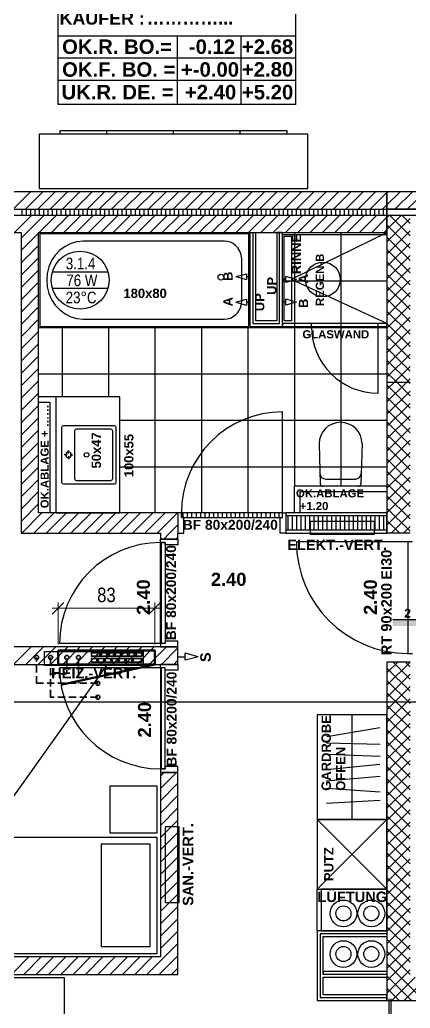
# Model space of a CAD drawing. Header units: millimetres. Extents: x -13068 to 19137, y -13507 to 12485.
# Drawn here: x -5707 to -2345, y -2637 to 5878 of the extents above; entities that cross this region are included whole.
import ezdxf

# ---------------------------------------------------------------- set-up
doc = ezdxf.new("R2010")
doc.units = ezdxf.units.MM
doc.header["$LTSCALE"] = 500
doc.linetypes.add('HIDDEN', pattern=[0.375, 0.25, -0.125])
doc.linetypes.add('STRICHLINIE2', pattern=[0.75, 0.5, -0.25])
doc.layers.get('0').update_dxf_attribs({"lineweight": 18})
for name, color, linetype in [('A04_1.OGHaus 7$0$010 Aussenwände', 8, 'Continuous'), ('A04_1.OGHaus 7$0$010 Türen', 8, 'Continuous'), ('A04_1.OGHaus 7$0$015 Innenwände', 8, 'Continuous'), ('A04_1.OGHaus 7$0$015 Innenwände Bauteilschraffuren', 8, 'Continuous'), ('A04_1.OGHaus 7$0$015 Innenwände Schichttrennlinien', 8, 'Continuous'), ('A04_1.OGHaus 7$0$060 Möbel Einbau', 8, 'Continuous'), ('A04_1.OGHaus 7$0$060 Möbel Einbau Bauteilschraffuren', 8, 'Continuous'), ('A04_1.OGHaus 7$0$065 Möbel Einrichtung', 8, 'Continuous'), ('A04_1.OGHaus 7$0$090 Schraffuren', 8, 'Continuous'), ('A04_1.OGHaus 7$0$090 Schraffuren Bauteilschraffuren', 8, 'Continuous'), ('A04_1.OGHaus 7$0$155 Beschriftungen Projekt', 8, 'Continuous'), ('A04_1.OGHaus 7$0$155 Beschriftungen Projekt Bauteilschraffuren', 8, 'Continuous'), ('A_OG01_Haus 7$0$MRI XREF', 8, 'Continuous'), ('H-RAUMNUMMERN', 240, 'Continuous'), ('MRI XREF', 8, 'Continuous')]:
    doc.layers.add(name, color=color, linetype=linetype)
for name, color, linetype, lineweight in [('H-APPARATE', 101, 'Continuous', 50), ('H-ARMATUREN', 102, 'Continuous', 35), ('H-RL', 161, 'STRICHLINIE2', 35), ('H-TEXT', 240, 'Continuous', 25), ('H-VERMASSUNG', 220, 'Continuous', 18), ('H-VL', 240, 'Continuous', 35)]:
    doc.layers.add(name, color=color, linetype=linetype, lineweight=lineweight)
doc.styles.add('A04_1.OGHaus 7$0$arial', font='')
doc.styles.add('MRI', font='ARIALN.TTF')
doc.styles.get('A04_1.OGHaus 7$0$arial').set_extended_font_data('Arial', bold=True)
doc.dimstyles.new('50CM_25', dxfattribs={"dimscale": 50, "dimtxt": 2.5, "dimasz": 2, "dimexe": 1, "dimexo": 1, "dimgap": 1, "dimtad": 1, "dimdec": 0, "dimlfac": 0.1, "dimdsep": 46, "dimtxsty": 'MRI', "dimblk1": 'OBLIQUE', "dimblk2": 'OBLIQUE', "dimsah": 1, "dimcen": 2, "dimdle": 1, "dimclrd": 256, "dimclre": 256, "dimclrt": 256, "dimadec": 0, "dimazin": 0, "dimtfac": 1, "dimtdec": 0, "dimtix": 1, "dimtmove": 2, "dimatfit": 3, "dimldrblk": 'OBLIQUE', "dimfxl": 1, "dimtolj": 1, "dimlwd": 9, "dimlwe": 9, "dimarcsym": 0})

# ---------------------------------------------------------------- blocks, each defined once
blk = doc.blocks.new('A04_1.OGHaus 7')
at = {"layer": 'A04_1.OGHaus 7$0$155 Beschriftungen Projekt Bauteilschraffuren'}
blk.add_hatch(color=256, dxfattribs=at).paths.add_polyline_path([(2.3418, 17.5901), (2.1918, 17.5901), (2.1918, 17.5701), (1.9918, 17.5701), (1.9918, 17.5122), (2.3418, 17.5122)])
at = {"layer": 'A04_1.OGHaus 7$0$010 Aussenwände'}
blk.add_line((16.1541, 16.8572), (-7.1805, 16.8572), dxfattribs=at)
at = {"layer": 'A04_1.OGHaus 7$0$010 Türen'}
for p, q in [((1.0418, 18.4872), (1.0418, 19.3572)), ((0.1718, 18.4872), (0.1418, 18.4872)), ((0.1418, 18.4872), (0.1418, 18.3122)), ((0.1418, 18.4872), (0.1418, 18.3122)), ((0.1718, 18.4472), (0.1718, 18.4872)), ((1.0418, 18.4872), (0.1718, 18.4872)), ((0.1718, 18.4872), (0.1718, 18.4472)), ((1.0418, 18.4472), (1.0418, 18.4872)), ((1.0418, 18.4872), (1.0718, 18.4872)), ((1.0418, 18.4472), (1.0418, 18.4872)), ((1.0718, 18.4872), (1.0718, 18.3122)), ((1.0718, 18.4872), (1.0718, 18.3122)), ((0.1918, 18.4472), (0.1718, 18.4472)), ((0.1718, 18.4472), (1.0418, 18.4472)), ((0.1918, 18.3122), (0.1918, 18.4472)), ((1.0218, 18.3122), (1.0218, 18.4472)), ((1.0218, 18.4472), (1.0418, 18.4472)), ((0.1418, 18.3122), (0.1918, 18.3122)), ((1.0718, 18.3122), (1.0218, 18.3122)), ((-0.0082, 18.2322), (-0.0082, 18.2622)), ((-0.0082, 18.2622), (0.1418, 18.2622)), ((0.1418, 18.2622), (-0.0082, 18.2622)), ((0.0318, 18.2322), (-0.0082, 18.2322)), ((-0.0082, 17.3622), (-0.0082, 18.2322)), ((-0.0082, 18.2322), (0.0318, 18.2322)), ((0.0318, 18.2122), (0.0318, 18.2322)), ((0.0318, 18.2322), (0.0318, 17.3622)), ((0.1418, 18.2622), (0.1418, 18.2122)), ((2.1218, 18.2372), (1.1618, 18.2372)), ((2.1618, 18.2372), (2.1218, 18.2372)), ((2.1218, 18.2372), (2.1218, 17.2772)), ((0.1418, 18.2122), (0.0318, 18.2122)), ((0.1418, 17.3822), (0.0318, 17.3822)), ((0.0318, 17.3822), (0.0318, 17.3622)), ((0.1418, 17.3322), (0.1418, 17.3822)), ((-0.0082, 17.3622), (-0.8782, 17.3622)), ((0.0318, 17.3622), (-0.0082, 17.3622)), ((-0.0082, 17.3622), (-0.0082, 17.3322)), ((0.0318, 17.3622), (-0.0082, 17.3622)), ((-0.0082, 17.3322), (0.1418, 17.3322)), ((0.1418, 17.3322), (-0.0082, 17.3322)), ((2.1218, 17.2772), (2.1618, 17.2772)), ((-0.0082, 17.1522), (-0.8782, 17.1522)), ((-0.0082, 17.1522), (-0.0082, 17.1822)), ((-0.0082, 17.1822), (0.1418, 17.1822)), ((0.1418, 17.1822), (-0.0082, 17.1822)), ((0.0318, 17.1522), (-0.0082, 17.1522)), ((0.0318, 17.1522), (-0.0082, 17.1522)), ((-0.0082, 17.1522), (-0.0082, 16.2822)), ((0.0318, 17.1322), (0.0318, 17.1522)), ((0.0318, 16.2822), (0.0318, 17.1522)), ((0.1418, 17.1322), (0.0318, 17.1322)), ((0.1418, 17.1822), (0.1418, 17.1322)), ((0.0318, 16.2822), (-0.0082, 16.2822)), ((-0.0082, 16.2822), (-0.0082, 16.2522)), ((-0.0082, 16.2822), (0.0318, 16.2822)), ((0.1418, 16.3022), (0.0318, 16.3022)), ((0.0318, 16.3022), (0.0318, 16.2822)), ((0.1418, 16.2522), (0.1418, 16.3022)), ((-0.0082, 16.2522), (0.1418, 16.2522)), ((0.1418, 16.2522), (-0.0082, 16.2522))]:
    blk.add_line(p, q, dxfattribs=at)
for centre, radius, start, end in [((1.0418, 18.4872), 0.87, 90, 180), ((-0.0082, 17.3622), 0.87, 90, 180), ((2.1218, 18.2372), 0.96, 180, 270), ((-0.0082, 17.1522), 0.87, 180, 270)]:
    blk.add_arc(centre, radius, start, end, dxfattribs=at)
at = {"layer": 'A04_1.OGHaus 7$0$015 Innenwände'}
for p, q in [((1.9418, 21.2522), (-1.9082, 21.2522)), ((1.9418, 21.2522), (1.9418, 21.1022)), ((2.1918, 21.2522), (1.9418, 21.2522)), ((1.9418, 21.1022), (1.9418, 21.2522)), ((1.9418, 21.1022), (2.1918, 21.1022)), ((1.9418, 21.0522), (1.9418, 21.1022)), ((1.9418, 21.0522), (1.9418, 19.6122)), ((1.9418, 21.0522), (2.1418, 21.0522)), ((1.9418, 20.9022), (1.9418, 21.0522)), ((-1.9082, 20.9022), (-1.2082, 20.9022)), ((-1.2082, 20.9022), (-1.2082, 18.3122)), ((-1.0582, 18.4872), (-1.0582, 20.9022)), ((-1.0582, 20.9022), (1.9418, 20.9022)), ((0.7618, 20.9022), (0.7868, 20.9022)), ((0.7618, 20.9022), (0.7618, 20.0922)), ((0.7868, 20.9022), (0.8118, 20.9022)), ((0.8118, 20.1422), (0.8118, 20.9022)), ((0.9918, 20.9022), (0.9918, 20.1422)), ((1.0168, 20.9022), (0.9918, 20.9022)), ((1.0418, 20.9022), (1.0168, 20.9022)), ((1.0418, 20.0922), (1.0418, 20.9022)), ((0.9918, 20.1422), (0.8118, 20.1422)), ((1.0428, 20.1172), (1.0428, 20.0922)), ((1.9418, 20.1172), (1.0428, 20.1172)), ((1.9418, 20.0922), (1.9418, 20.1172)), ((0.7618, 20.0922), (1.0418, 20.0922)), ((1.0428, 20.0922), (1.9418, 20.0922)), ((1.9418, 19.6122), (2.1418, 19.6122)), ((1.9418, 19.6122), (1.9418, 18.3122)), ((1.9418, 19.6122), (2.1418, 19.6122)), ((0.1418, 18.4872), (-1.0582, 18.4872)), ((0.1418, 18.4872), (0.1418, 18.3122)), ((1.0718, 18.4872), (1.0718, 18.3122)), ((1.0718, 18.4872), (1.0718, 18.3122)), ((1.9408, 18.4872), (1.0718, 18.4872)), ((1.9408, 18.3122), (1.9408, 18.4872)), ((-1.2082, 18.3122), (-0.0082, 18.3122)), ((-0.0082, 18.3122), (-0.0082, 18.2622)), ((0.1418, 18.2622), (0.1418, 18.3122)), ((1.0718, 18.3122), (1.9408, 18.3122)), ((2.1418, 18.3122), (1.9418, 18.3122)), ((0.1418, 18.2622), (-0.0082, 18.2622)), ((-0.0082, 17.3322), (-4.8832, 17.3322)), ((0.1418, 17.3322), (-0.0082, 17.3322)), ((0.1418, 17.1822), (0.1418, 17.3322)), ((2.1418, 17.2022), (1.9418, 17.2022)), ((1.9418, 17.2022), (1.9418, 14.2872)), ((-4.8832, 17.1822), (-0.0082, 17.1822)), ((0.1418, 17.1822), (-0.0082, 17.1822)), ((0.1418, 16.2522), (-0.0082, 16.2522)), ((-0.0082, 16.2522), (-0.0082, 14.6622)), ((0.1418, 14.5122), (0.1418, 16.2522)), ((1.9418, 14.8872), (1.3418, 14.8872)), ((1.3418, 14.8872), (1.3418, 14.2872)), ((1.3918, 14.8372), (1.9418, 14.8372)), ((1.3918, 14.5122), (1.3918, 14.8372)), ((1.9418, 14.8872), (1.9418, 14.8622)), ((1.9418, 14.8622), (1.9418, 14.8372)), ((-0.0082, 14.6622), (-4.9082, 14.6622)), ((-4.9082, 14.5122), (0.1418, 14.5122)), ((1.3918, 14.5372), (1.3918, 14.5122)), ((1.9418, 14.5372), (1.3918, 14.5372)), ((1.3918, 14.4872), (1.9418, 14.4872)), ((1.3918, 14.3372), (1.3918, 14.4872)), ((1.9418, 14.5372), (1.9418, 14.5122)), ((1.9418, 14.5122), (1.9418, 14.4872)), ((1.9418, 14.3372), (1.3918, 14.3372)), ((1.9418, 14.3122), (1.9418, 14.3372)), ((1.9418, 14.2872), (1.9418, 14.3122)), ((1.3418, 14.2872), (1.9418, 14.2872)), ((1.9418, 14.2872), (4.4618, 14.2872))]:
    blk.add_line(p, q, dxfattribs=at)
at = {"layer": 'A04_1.OGHaus 7$0$015 Innenwände Bauteilschraffuren'}
for p, q in [((-1.2778, 21.1022), (-1.1278, 21.2522)), ((-1.1717, 21.1022), (-1.0217, 21.2522)), ((-1.0656, 21.1022), (-0.9156, 21.2522)), ((-0.9596, 21.1022), (-0.8096, 21.2522)), ((-0.8535, 21.1022), (-0.7035, 21.2522)), ((-0.7474, 21.1022), (-0.5974, 21.2522)), ((-0.6414, 21.1022), (-0.4914, 21.2522)), ((-0.5353, 21.1022), (-0.3853, 21.2522)), ((-0.4292, 21.1022), (-0.2792, 21.2522)), ((-0.3232, 21.1022), (-0.1732, 21.2522)), ((-0.2171, 21.1022), (-0.0671, 21.2522)), ((-0.1111, 21.1022), (0.0389, 21.2522)), ((-0.005, 21.1022), (0.145, 21.2522)), ((0.1011, 21.1022), (0.2511, 21.2522)), ((0.2071, 21.1022), (0.3571, 21.2522)), ((0.3132, 21.1022), (0.4632, 21.2522)), ((0.4193, 21.1022), (0.5693, 21.2522)), ((0.5253, 21.1022), (0.6753, 21.2522)), ((0.6314, 21.1022), (0.7814, 21.2522)), ((0.7375, 21.1022), (0.8875, 21.2522)), ((0.8435, 21.1022), (0.9935, 21.2522)), ((0.9496, 21.1022), (1.0996, 21.2522)), ((1.0557, 21.1022), (1.2057, 21.2522)), ((1.1617, 21.1022), (1.3117, 21.2522)), ((1.2678, 21.1022), (1.4178, 21.2522)), ((1.3739, 21.1022), (1.5239, 21.2522)), ((1.4799, 21.1022), (1.6299, 21.2522)), ((1.586, 21.1022), (1.736, 21.2522)), ((1.6921, 21.1022), (1.8421, 21.2522)), ((1.7981, 21.1022), (1.9418, 21.2458)), ((1.9418, 21.2458), (1.9481, 21.2522)), ((1.9418, 21.1398), (2.0542, 21.2522)), ((2.0103, 21.1022), (2.1603, 21.2522)), ((1.9042, 21.1022), (1.9418, 21.1398)), ((2.1163, 21.1022), (2.1918, 21.1776)), ((-1.2656, 20.9022), (-1.1156, 21.0522)), ((-1.2, 21.0522), (-1.2, 21.1022)), ((-1.1625, 21.0522), (-1.1625, 21.1022)), ((-1.1596, 20.9022), (-1.0096, 21.0522)), ((-1.125, 21.0522), (-1.125, 21.1022)), ((-1.0875, 21.0522), (-1.0875, 21.1022)), ((-1.0535, 20.9022), (-0.9035, 21.0522)), ((-1.05, 21.0522), (-1.05, 21.1022)), ((-1.0125, 21.0522), (-1.0125, 21.1022)), ((-0.975, 21.0522), (-0.975, 21.1022)), ((-0.9474, 20.9022), (-0.7974, 21.0522)), ((-0.9375, 21.0522), (-0.9375, 21.1022)), ((-0.9, 21.0522), (-0.9, 21.1022)), ((-0.8625, 21.0522), (-0.8625, 21.1022)), ((-0.8414, 20.9022), (-0.6914, 21.0522)), ((-0.825, 21.0522), (-0.825, 21.1022)), ((-0.7875, 21.0522), (-0.7875, 21.1022)), ((-0.75, 21.0522), (-0.75, 21.1022)), ((-0.7353, 20.9022), (-0.5853, 21.0522)), ((-0.7125, 21.0522), (-0.7125, 21.1022)), ((-0.675, 21.0522), (-0.675, 21.1022)), ((-0.6375, 21.0522), (-0.6375, 21.1022)), ((-0.6292, 20.9022), (-0.4792, 21.0522)), ((-0.6, 21.0522), (-0.6, 21.1022)), ((-0.5625, 21.0522), (-0.5625, 21.1022)), ((-0.525, 21.0522), (-0.525, 21.1022)), ((-0.5232, 20.9022), (-0.3732, 21.0522)), ((-0.4875, 21.0522), (-0.4875, 21.1022)), ((-0.45, 21.0522), (-0.45, 21.1022)), ((-0.4171, 20.9022), (-0.2671, 21.0522)), ((-0.4125, 21.0522), (-0.4125, 21.1022)), ((-0.375, 21.0522), (-0.375, 21.1022)), ((-0.3375, 21.0522), (-0.3375, 21.1022)), ((-0.3111, 20.9022), (-0.1611, 21.0522)), ((-0.3, 21.0522), (-0.3, 21.1022)), ((-0.2625, 21.0522), (-0.2625, 21.1022)), ((-0.225, 21.0522), (-0.225, 21.1022)), ((-0.205, 20.9022), (-0.055, 21.0522)), ((-0.1875, 21.0522), (-0.1875, 21.1022)), ((-0.15, 21.0522), (-0.15, 21.1022)), ((-0.1125, 21.0522), (-0.1125, 21.1022)), ((-0.0989, 20.9022), (0.0511, 21.0522)), ((-0.075, 21.0522), (-0.075, 21.1022)), ((-0.0375, 21.0522), (-0.0375, 21.1022)), ((0, 21.0522), (0, 21.1022)), ((0.0071, 20.9022), (0.1571, 21.0522)), ((0.0375, 21.0522), (0.0375, 21.1022)), ((0.075, 21.0522), (0.075, 21.1022)), ((0.1125, 21.0522), (0.1125, 21.1022)), ((0.1132, 20.9022), (0.2632, 21.0522)), ((0.15, 21.0522), (0.15, 21.1022)), ((0.1875, 21.0522), (0.1875, 21.1022)), ((0.2193, 20.9022), (0.3693, 21.0522)), ((0.225, 21.0522), (0.225, 21.1022)), ((0.2625, 21.0522), (0.2625, 21.1022)), ((0.3, 21.0522), (0.3, 21.1022)), ((0.3253, 20.9022), (0.4753, 21.0522)), ((0.3375, 21.0522), (0.3375, 21.1022)), ((0.375, 21.0522), (0.375, 21.1022)), ((0.4125, 21.0522), (0.4125, 21.1022)), ((0.4314, 20.9022), (0.5814, 21.0522)), ((0.45, 21.0522), (0.45, 21.1022)), ((0.4875, 21.0522), (0.4875, 21.1022)), ((0.525, 21.0522), (0.525, 21.1022)), ((0.5375, 20.9022), (0.6875, 21.0522)), ((0.5625, 21.0522), (0.5625, 21.1022)), ((0.6, 21.0522), (0.6, 21.1022)), ((0.6375, 21.0522), (0.6375, 21.1022)), ((0.6435, 20.9022), (0.7935, 21.0522)), ((0.675, 21.0522), (0.675, 21.1022)), ((0.7125, 21.0522), (0.7125, 21.1022)), ((0.7496, 20.9022), (0.8996, 21.0522)), ((0.75, 21.0522), (0.75, 21.1022)), ((0.7875, 21.0522), (0.7875, 21.1022)), ((0.825, 21.0522), (0.825, 21.1022)), ((0.8557, 20.9022), (1.0057, 21.0522)), ((0.8625, 21.0522), (0.8625, 21.1022)), ((0.9, 21.0522), (0.9, 21.1022)), ((0.9375, 21.0522), (0.9375, 21.1022)), ((0.9617, 20.9022), (1.1117, 21.0522)), ((0.975, 21.0522), (0.975, 21.1022)), ((1.0125, 21.0522), (1.0125, 21.1022)), ((1.05, 21.0522), (1.05, 21.1022)), ((1.0678, 20.9022), (1.2178, 21.0522)), ((1.0875, 21.0522), (1.0875, 21.1022)), ((1.125, 21.0522), (1.125, 21.1022)), ((1.1625, 21.0522), (1.1625, 21.1022)), ((1.1739, 20.9022), (1.3239, 21.0522)), ((1.2, 21.0522), (1.2, 21.1022)), ((1.2375, 21.0522), (1.2375, 21.1022)), ((1.275, 21.0522), (1.275, 21.1022)), ((1.2799, 20.9022), (1.4299, 21.0522)), ((1.3125, 21.0522), (1.3125, 21.1022)), ((1.35, 21.0522), (1.35, 21.1022)), ((1.386, 20.9022), (1.536, 21.0522)), ((1.3875, 21.0522), (1.3875, 21.1022)), ((1.425, 21.0522), (1.425, 21.1022)), ((1.4625, 21.0522), (1.4625, 21.1022)), ((1.4921, 20.9022), (1.6421, 21.0522)), ((1.5, 21.0522), (1.5, 21.1022)), ((1.5375, 21.0522), (1.5375, 21.1022)), ((1.575, 21.0522), (1.575, 21.1022)), ((1.5981, 20.9022), (1.7481, 21.0522)), ((1.6125, 21.0522), (1.6125, 21.1022)), ((1.65, 21.0522), (1.65, 21.1022)), ((1.6875, 21.0522), (1.6875, 21.1022)), ((1.7042, 20.9022), (1.8542, 21.0522)), ((1.725, 21.0522), (1.725, 21.1022)), ((1.7625, 21.0522), (1.7625, 21.1022)), ((1.8, 21.0522), (1.8, 21.1022)), ((1.8103, 20.9022), (1.9418, 21.0337)), ((1.8375, 21.0522), (1.8375, 21.1022)), ((1.875, 21.0522), (1.875, 21.1022)), ((1.9125, 21.0522), (1.9125, 21.1022)), ((1.9418, 21.0337), (1.9603, 21.0522)), ((1.9418, 20.9276), (2.0663, 21.0522)), ((2.1418, 20.8745), (1.9642, 21.0522)), ((2.1418, 20.9806), (2.0702, 21.0522)), ((1.9418, 20.8216), (2.1418, 21.0216)), ((2.1418, 20.7685), (1.9418, 20.9685)), ((-1.2082, 20.8535), (-1.1596, 20.9022)), ((-1.2082, 20.7475), (-1.0582, 20.8975)), ((1.9163, 20.9022), (1.9418, 20.9276)), ((1.9418, 20.7155), (2.1418, 20.9155)), ((2.1418, 20.6624), (1.9418, 20.8624)), ((-1.2082, 20.6414), (-1.0582, 20.7914)), ((1.9418, 20.6094), (2.1418, 20.8094)), ((2.1418, 20.5563), (1.9418, 20.7563)), ((1.9418, 20.5034), (2.1418, 20.7034)), ((-1.2082, 20.5353), (-1.0582, 20.6853)), ((2.1418, 20.4503), (1.9418, 20.6503)), ((-1.2082, 20.4293), (-1.0582, 20.5793)), ((1.9418, 20.3973), (2.1418, 20.5973)), ((2.1418, 20.3442), (1.9418, 20.5442)), ((-1.2082, 20.3232), (-1.0582, 20.4732)), ((1.9418, 20.2912), (2.1418, 20.4912)), ((2.1418, 20.2381), (1.9418, 20.4381)), ((-1.2082, 20.2171), (-1.0582, 20.3671)), ((1.9418, 20.1852), (2.1418, 20.3852)), ((2.1418, 20.1321), (1.9418, 20.3321)), ((1.9418, 20.0791), (2.1418, 20.2791)), ((-1.2082, 20.1111), (-1.0582, 20.2611)), ((2.1418, 20.026), (1.9418, 20.226)), ((-1.2082, 20.005), (-1.0582, 20.155)), ((1.9418, 19.973), (2.1418, 20.173)), ((2.1418, 19.9199), (1.9418, 20.1199)), ((-1.2082, 19.8989), (-1.0582, 20.0489)), ((1.9418, 19.867), (2.1418, 20.067)), ((2.1418, 19.8139), (1.9418, 20.0139)), ((-1.2082, 19.7929), (-1.0582, 19.9429)), ((1.9418, 19.7609), (2.1418, 19.9609)), ((2.1418, 19.7078), (1.9418, 19.9078)), ((1.9418, 19.6548), (2.1418, 19.8548)), ((-1.2082, 19.6868), (-1.0582, 19.8368)), ((2.1314, 19.6122), (1.9418, 19.8017)), ((-1.2082, 19.5807), (-1.0582, 19.7307)), ((2.0253, 19.6122), (1.9418, 19.6957)), ((2.0052, 19.6122), (2.1418, 19.7488)), ((-1.2082, 19.4747), (-1.0582, 19.6247)), ((1.9418, 19.5488), (2.0052, 19.6122)), ((1.9418, 19.4427), (2.1113, 19.6122)), ((2.1418, 19.3896), (1.9418, 19.5896)), ((2.1418, 19.4957), (2.0253, 19.6122)), ((2.1113, 19.6122), (2.1418, 19.6427)), ((2.1418, 19.6017), (2.1314, 19.6122)), ((-1.2082, 19.3686), (-1.0582, 19.5186)), ((1.9418, 19.3366), (2.1418, 19.5366)), ((2.1418, 19.2835), (1.9418, 19.4835)), ((1.9418, 19.2306), (2.1418, 19.4306)), ((-1.2082, 19.2625), (-1.0582, 19.4125)), ((2.1418, 19.1775), (1.9418, 19.3775)), ((-1.2082, 19.1565), (-1.0582, 19.3065)), ((1.9418, 19.1245), (2.1418, 19.3245)), ((2.1418, 19.0714), (1.9418, 19.2714)), ((-1.2082, 19.0504), (-1.0582, 19.2004)), ((1.9418, 19.0184), (2.1418, 19.2184)), ((2.1418, 18.9653), (1.9418, 19.1653)), ((-1.2082, 18.9443), (-1.0582, 19.0943)), ((1.9418, 18.9124), (2.1418, 19.1124)), ((-1.2082, 18.8383), (-1.0582, 18.9883)), ((2.1418, 18.8593), (1.9418, 19.0593)), ((1.9418, 18.8063), (2.1418, 19.0063)), ((2.1418, 18.7532), (1.9418, 18.9532)), ((-1.2082, 18.7322), (-1.0582, 18.8822)), ((1.9418, 18.7002), (2.1418, 18.9002)), ((2.1418, 18.6471), (1.9418, 18.8471)), ((-1.2082, 18.6261), (-1.0582, 18.7761)), ((1.9418, 18.5942), (2.1418, 18.7942)), ((2.1418, 18.5411), (1.9418, 18.7411)), ((-1.2082, 18.5201), (-1.0582, 18.6701)), ((1.9418, 18.4881), (2.1418, 18.6881)), ((-1.2082, 18.414), (-1.0582, 18.564)), ((2.1418, 18.435), (1.9418, 18.635)), ((1.9418, 18.382), (2.1418, 18.582)), ((-1.204, 18.3122), (-1.029, 18.4872)), ((-1.0979, 18.3122), (-0.9229, 18.4872)), ((-0.9919, 18.3122), (-0.8169, 18.4872)), ((-0.8858, 18.3122), (-0.7108, 18.4872)), ((-0.7797, 18.3122), (-0.6047, 18.4872)), ((-0.6737, 18.3122), (-0.4987, 18.4872)), ((-0.5676, 18.3122), (-0.3926, 18.4872)), ((-0.4615, 18.3122), (-0.2865, 18.4872)), ((-0.3555, 18.3122), (-0.1805, 18.4872)), ((-0.2494, 18.3122), (-0.0744, 18.4872)), ((-0.1433, 18.3122), (0.0317, 18.4872)), ((-0.0373, 18.3122), (0.1377, 18.4872)), ((0.1875, 18.4472), (0.1875, 18.4872)), ((0.225, 18.4472), (0.225, 18.4872)), ((0.2625, 18.4472), (0.2625, 18.4872)), ((0.3, 18.4472), (0.3, 18.4872)), ((0.3375, 18.4472), (0.3375, 18.4872)), ((0.375, 18.4472), (0.375, 18.4872)), ((0.4125, 18.4472), (0.4125, 18.4872)), ((0.45, 18.4472), (0.45, 18.4872)), ((0.4875, 18.4472), (0.4875, 18.4872)), ((0.525, 18.4472), (0.525, 18.4872)), ((0.5625, 18.4472), (0.5625, 18.4872)), ((0.6, 18.4472), (0.6, 18.4872)), ((0.6375, 18.4472), (0.6375, 18.4872)), ((0.675, 18.4472), (0.675, 18.4872)), ((0.7125, 18.4472), (0.7125, 18.4872)), ((0.75, 18.4472), (0.75, 18.4872)), ((0.7875, 18.4472), (0.7875, 18.4872)), ((0.825, 18.4472), (0.825, 18.4872)), ((0.8625, 18.4472), (0.8625, 18.4872)), ((0.9, 18.4472), (0.9, 18.4872)), ((0.9375, 18.4472), (0.9375, 18.4872)), ((0.975, 18.4472), (0.975, 18.4872)), ((1.0125, 18.4472), (1.0125, 18.4872)), ((2.1418, 18.3289), (1.9418, 18.5289)), ((1.0875, 18.4622), (1.0875, 18.3372)), ((1.125, 18.4622), (1.125, 18.3372)), ((1.1625, 18.4622), (1.1625, 18.3372)), ((1.2, 18.4622), (1.2, 18.3372)), ((1.2375, 18.4622), (1.2375, 18.3372)), ((1.275, 18.4622), (1.275, 18.3372)), ((1.3125, 18.4622), (1.3125, 18.3372)), ((1.35, 18.4622), (1.35, 18.3372)), ((1.3875, 18.4622), (1.3875, 18.3372)), ((1.425, 18.4622), (1.425, 18.3372)), ((1.4625, 18.4622), (1.4625, 18.3372)), ((1.5, 18.4622), (1.5, 18.3372)), ((1.5375, 18.4622), (1.5375, 18.3372)), ((1.575, 18.4622), (1.575, 18.3372)), ((1.6125, 18.4622), (1.6125, 18.3372)), ((1.65, 18.4622), (1.65, 18.3372)), ((1.6875, 18.4622), (1.6875, 18.3372)), ((1.725, 18.4622), (1.725, 18.3372)), ((1.7625, 18.4622), (1.7625, 18.3372)), ((1.8, 18.4622), (1.8, 18.3372)), ((1.8375, 18.4622), (1.8375, 18.3372)), ((1.875, 18.4622), (1.875, 18.3372)), ((1.9125, 18.4622), (1.9125, 18.3372)), ((2.0525, 18.3122), (1.9418, 18.4229)), ((1.978, 18.3122), (2.1418, 18.476)), ((0.0188, 18.2622), (0.0688, 18.3122)), ((0.0688, 18.3122), (0.1418, 18.3852)), ((1.9465, 18.3122), (1.9418, 18.3168)), ((2.0841, 18.3122), (2.1418, 18.3699)), ((0, 17.3622), (0, 18.2322)), ((0.1249, 18.2622), (0.1418, 18.2791)), ((-1.2733, 17.1822), (-1.1233, 17.3322)), ((-1.1673, 17.1822), (-1.0173, 17.3322)), ((-1.0612, 17.1822), (-0.9112, 17.3322)), ((-0.9551, 17.1822), (-0.8051, 17.3322)), ((-0.8491, 17.1822), (-0.6991, 17.3322)), ((-0.743, 17.1822), (-0.593, 17.3322)), ((-0.6369, 17.1822), (-0.4869, 17.3322)), ((-0.5309, 17.1822), (-0.3809, 17.3322)), ((-0.4248, 17.1822), (-0.2748, 17.3322)), ((-0.3187, 17.1822), (-0.1687, 17.3322)), ((-0.2127, 17.1822), (-0.0627, 17.3322)), ((-0.0082, 17.2806), (0.0434, 17.3322)), ((-0.0005, 17.1822), (0.1418, 17.3245)), ((-0.1066, 17.1822), (-0.0082, 17.2806)), ((0.1055, 17.1822), (0.1418, 17.2184)), ((1.9418, 17.1092), (2.0347, 17.2022)), ((1.9418, 17.0032), (2.1408, 17.2022)), ((2.1418, 17.0561), (1.9958, 17.2022)), ((2.1418, 17.1622), (2.1019, 17.2022)), ((0, 16.2822), (0, 17.1522)), ((2.1418, 16.9501), (1.9418, 17.1501)), ((1.9418, 16.8971), (2.1418, 17.0971)), ((2.1418, 16.844), (1.9418, 17.044)), ((1.9418, 16.791), (2.1418, 16.991)), ((2.1418, 16.7379), (1.9418, 16.9379)), ((1.9418, 16.685), (2.1418, 16.885)), ((2.1418, 16.6319), (1.9418, 16.8319)), ((1.9418, 16.5789), (2.1418, 16.7789)), ((2.1418, 16.5258), (1.9418, 16.7258)), ((1.9418, 16.4728), (2.1418, 16.6728)), ((2.1418, 16.4198), (1.9418, 16.6198)), ((1.9418, 16.3668), (2.1418, 16.5668)), ((2.1418, 16.3137), (1.9418, 16.5137)), ((1.9418, 16.2607), (2.1418, 16.4607)), ((2.1418, 16.2076), (1.9418, 16.4076)), ((1.9418, 16.1546), (2.1418, 16.3546)), ((2.1418, 16.1016), (1.9418, 16.3016)), ((-0.0082, 16.2199), (0.0241, 16.2522)), ((-0.0082, 16.1138), (0.1301, 16.2522)), ((1.9418, 16.0486), (2.1418, 16.2486)), ((2.1418, 15.9955), (1.9418, 16.1955)), ((-0.0082, 16.0078), (0.1418, 16.1578)), ((1.9418, 15.9425), (2.1418, 16.1425)), ((-0.0082, 15.9017), (0.1418, 16.0517)), ((2.1418, 15.8894), (1.9418, 16.0894)), ((1.9418, 15.8365), (2.1418, 16.0365)), ((-0.0082, 15.7956), (0.1418, 15.9456)), ((2.1418, 15.7834), (1.9418, 15.9834)), ((1.9418, 15.7304), (2.1418, 15.9304)), ((-0.0082, 15.6896), (0.1418, 15.8396)), ((2.1418, 15.6773), (1.9418, 15.8773)), ((1.9418, 15.6243), (2.1418, 15.8243)), ((2.1418, 15.5712), (1.9418, 15.7712)), ((-0.0082, 15.5835), (0.1418, 15.7335)), ((1.9418, 15.5183), (2.1418, 15.7183)), ((-0.0082, 15.4774), (0.1418, 15.6274)), ((2.1418, 15.4652), (1.9418, 15.6652)), ((1.9418, 15.4122), (2.1418, 15.6122)), ((-0.0082, 15.3714), (0.1418, 15.5214)), ((2.1418, 15.3591), (1.9418, 15.5591)), ((1.9418, 15.3061), (2.1418, 15.5061)), ((-0.0082, 15.2653), (0.1418, 15.4153)), ((2.1418, 15.253), (1.9418, 15.453)), ((1.9418, 15.2001), (2.1418, 15.4001)), ((2.1418, 15.147), (1.9418, 15.347)), ((-0.0082, 15.1592), (0.1418, 15.3092)), ((1.9418, 15.094), (2.1418, 15.294)), ((2.1418, 15.0409), (1.9418, 15.2409)), ((-0.0082, 15.0532), (0.1418, 15.2032)), ((1.9418, 14.9879), (2.1418, 15.1879)), ((-0.0082, 14.9471), (0.1418, 15.0971)), ((2.1418, 14.9348), (1.9418, 15.1348)), ((1.9418, 14.8819), (2.1418, 15.0819)), ((-0.0082, 14.841), (0.1418, 14.991)), ((2.1418, 14.8288), (1.9418, 15.0288)), ((1.9418, 14.7758), (2.1418, 14.9758)), ((2.1418, 14.7227), (1.9418, 14.9227)), ((-0.0082, 14.735), (0.1418, 14.885)), ((1.9418, 14.6697), (2.1418, 14.8697)), ((2.1418, 14.6166), (1.9418, 14.8166)), ((0.0084, 14.6455), (0.1418, 14.7789)), ((1.9418, 14.5637), (2.1418, 14.7637)), ((-1.2917, 14.5122), (-1.1417, 14.6622)), ((-1.1856, 14.5122), (-1.0356, 14.6622)), ((-1.0796, 14.5122), (-0.9296, 14.6622)), ((-0.9735, 14.5122), (-0.8235, 14.6622)), ((-0.8674, 14.5122), (-0.7174, 14.6622)), ((-0.7614, 14.5122), (-0.6114, 14.6622)), ((-0.6553, 14.5122), (-0.5053, 14.6622)), ((-0.5492, 14.5122), (-0.3992, 14.6622)), ((-0.4432, 14.5122), (-0.2932, 14.6622)), ((-0.3371, 14.5122), (-0.1871, 14.6622)), ((-0.231, 14.5122), (-0.081, 14.6622)), ((-0.125, 14.5122), (0.0084, 14.6455)), ((0.0615, 14.5925), (0.1418, 14.6728)), ((2.1418, 14.5106), (1.9418, 14.7106)), ((1.9418, 14.4576), (2.1418, 14.6576)), ((-0.0189, 14.5122), (0.0615, 14.5925)), ((0.1145, 14.5395), (0.1418, 14.5668)), ((2.1005, 14.4458), (1.9418, 14.6045)), ((0.0872, 14.5122), (0.1145, 14.5395)), ((1.9418, 14.3515), (2.1418, 14.5515)), ((2.0474, 14.3928), (1.9418, 14.4984)), ((1.9835, 14.2872), (2.1835, 14.4872)), ((2.0896, 14.2872), (2.2896, 14.4872)), ((1.9944, 14.3398), (1.9418, 14.3924)), ((2.1531, 14.2872), (2.0474, 14.3928)), ((2.2591, 14.2872), (2.1005, 14.4458)), ((2.047, 14.2872), (1.9944, 14.3398))]:
    blk.add_line(p, q, dxfattribs=at)
at = {"layer": 'A04_1.OGHaus 7$0$015 Innenwände Schichttrennlinien'}
for p, q in [((-1.9082, 21.1022), (1.9418, 21.1022)), ((-1.9082, 21.0522), (1.9418, 21.0522)), ((0.7868, 20.9022), (0.7868, 20.1172)), ((1.0168, 20.1172), (1.0168, 20.9022)), ((0.7868, 20.1172), (1.0168, 20.1172)), ((1.9408, 18.4622), (1.0718, 18.4622)), ((1.9408, 18.3372), (1.0718, 18.3372)), ((1.3668, 14.8622), (1.3668, 14.3122)), ((1.9418, 14.8622), (1.3668, 14.8622)), ((1.9418, 14.5122), (1.3918, 14.5122)), ((1.3668, 14.3122), (1.9418, 14.3122))]:
    blk.add_line(p, q, dxfattribs=at)
at = {"layer": 'A04_1.OGHaus 7$0$060 Möbel Einbau'}
for p, q in [((0.7518, 20.8922), (-1.0482, 20.8922)), ((-1.0482, 20.8922), (-1.0482, 20.0922)), ((0.7518, 20.0922), (0.7518, 20.8922)), ((1.1196, 20.5006), (1.9418, 20.9022)), ((-0.8307, 20.7831), (-0.8757, 20.7495)), ((-0.7809, 20.8079), (-0.8307, 20.7831)), ((-0.7279, 20.823), (-0.7809, 20.8079)), ((-0.6732, 20.8282), (-0.7279, 20.823)), ((0.5418, 20.8282), (-0.6732, 20.8282)), ((0.5678, 20.8257), (0.5418, 20.8282)), ((0.5931, 20.8185), (0.5678, 20.8257)), ((0.6168, 20.8067), (0.5931, 20.8185)), ((0.6382, 20.7907), (0.6168, 20.8067)), ((0.6567, 20.771), (0.6382, 20.7907)), ((-0.9145, 20.7081), (-0.946, 20.6602)), ((-0.8757, 20.7495), (-0.9145, 20.7081)), ((0.6717, 20.7482), (0.6567, 20.771)), ((0.6828, 20.7229), (0.6717, 20.7482)), ((0.6895, 20.6959), (0.6828, 20.7229)), ((0.6918, 20.6682), (0.6895, 20.6959)), ((-0.9692, 20.6071), (-0.9834, 20.5505)), ((-0.946, 20.6602), (-0.9692, 20.6071)), ((0.6918, 20.3162), (0.6918, 20.6682)), ((-0.9834, 20.5505), (-0.9882, 20.4922)), ((0.6398, 20.5222), (0.7331, 20.5472)), ((0.6398, 20.5222), (0.7331, 20.4972)), ((0.7331, 20.5472), (0.7331, 20.4972)), ((0.7331, 20.5222), (0.7618, 20.5222)), ((1.1638, 20.4972), (1.0705, 20.5222)), ((1.0705, 20.4722), (1.0705, 20.5222)), ((-0.9882, 20.4922), (-0.9834, 20.4338)), ((1.0705, 20.4972), (1.0418, 20.4972)), ((1.1638, 20.4972), (1.0705, 20.4722)), ((1.9418, 20.1172), (1.1196, 20.4972)), ((-0.9834, 20.4338), (-0.9692, 20.3772)), ((-0.9692, 20.3772), (-0.946, 20.3242)), ((-0.946, 20.3242), (-0.9145, 20.2762)), ((-0.9145, 20.2762), (-0.8757, 20.2348)), ((0.6398, 20.3022), (0.7331, 20.3272)), ((0.6398, 20.3022), (0.7331, 20.2772)), ((0.6828, 20.2614), (0.6895, 20.2884)), ((0.6895, 20.2884), (0.6918, 20.3162)), ((0.7331, 20.3272), (0.7331, 20.2772)), ((0.7331, 20.3022), (0.7618, 20.3022)), ((1.0705, 20.3022), (1.0418, 20.3022)), ((1.1638, 20.3022), (1.0705, 20.3272)), ((1.0705, 20.2772), (1.0705, 20.3272)), ((1.1638, 20.3022), (1.0705, 20.2772)), ((-0.8757, 20.2348), (-0.8307, 20.2012)), ((-0.8307, 20.2012), (-0.7809, 20.1764)), ((0.6168, 20.1776), (0.6382, 20.1936)), ((0.6382, 20.1936), (0.6567, 20.2133)), ((0.6567, 20.2133), (0.6717, 20.2362)), ((0.6717, 20.2362), (0.6828, 20.2614)), ((-0.7809, 20.1764), (-0.7279, 20.1613)), ((-0.7279, 20.1613), (-0.6732, 20.1562)), ((-0.6732, 20.1562), (0.5418, 20.1562)), ((0.5418, 20.1562), (0.5678, 20.1586)), ((0.5678, 20.1586), (0.5931, 20.1658)), ((0.5931, 20.1658), (0.6168, 20.1776)), ((1.2912, 20.0922), (1.2912, 20.1172)), ((1.8662, 19.5172), (1.8662, 20.1172)), ((-1.0482, 20.0922), (0.7518, 20.0922)), ((-0.9082, 19.4872), (-1.0582, 19.4872)), ((-0.9582, 19.4372), (-1.0582, 19.4372)), ((-0.9582, 18.4872), (-0.9582, 19.4372)), ((-0.9082, 18.4872), (-0.9082, 19.4872)), ((-0.3582, 19.4872), (-0.9082, 19.4872)), ((-0.3582, 18.4872), (-0.3582, 19.4872)), ((-0.8601, 19.2222), (-0.8601, 18.7522)), ((-0.4051, 19.2372), (-0.8451, 19.2372)), ((-0.7501, 19.1922), (-0.7501, 18.7822)), ((-0.4351, 19.2072), (-0.7351, 19.2072)), ((-0.4201, 18.7822), (-0.4201, 19.1922)), ((-0.3901, 18.7522), (-0.3901, 19.2222)), ((1.3568, 19.0822), (1.3661, 18.7368)), ((1.7268, 19.0822), (1.7175, 18.7368)), ((-0.8126, 18.9872), (-0.8376, 18.9872)), ((-0.8001, 18.9997), (-0.8001, 19.0247)), ((-0.7876, 18.9872), (-0.7626, 18.9872)), ((-0.8001, 18.9747), (-0.8001, 18.9497)), ((-0.8451, 18.7372), (-0.4051, 18.7372)), ((-0.7351, 18.7672), (-0.4351, 18.7672)), ((1.4137, 18.7783), (1.6699, 18.7783)), ((1.9418, 18.7172), (1.1418, 18.7172)), ((1.1418, 18.7172), (1.1418, 18.4872)), ((1.9418, 18.6672), (1.1918, 18.6672)), ((1.1918, 18.6672), (1.1918, 18.4872)), ((1.6977, 18.7172), (1.3859, 18.7172)), ((-0.9082, 18.4872), (-0.3582, 18.4872)), ((0.1418, 17.2476), (0.2033, 17.2476)), ((0.3153, 17.2476), (0.2033, 17.2776)), ((0.2033, 17.2176), (0.2033, 17.2776)), ((0.3153, 17.2476), (0.2033, 17.2176)), ((1.9418, 16.7472), (1.3418, 16.7472)), ((1.3418, 16.7472), (1.3418, 15.8472)), ((1.6418, 15.8472), (1.6418, 16.7472)), ((1.9418, 15.8472), (1.9418, 16.7472)), ((1.8794, 16.6358), (1.4242, 16.5585)), ((1.8826, 16.4917), (1.421, 16.5026)), ((1.8825, 16.3878), (1.4211, 16.4065)), ((1.8815, 16.3203), (1.4221, 16.274)), ((1.8817, 16.2178), (1.4219, 16.1765)), ((1.8822, 16.0823), (1.4214, 16.112)), ((1.8824, 16.0091), (1.4212, 15.9852)), ((1.3418, 15.8472), (1.9418, 15.8472)), ((1.3418, 15.8472), (1.3418, 15.2472)), ((1.9418, 15.8472), (1.3418, 15.8472)), ((1.3418, 15.8472), (1.9418, 15.2472)), ((1.3418, 15.2472), (1.9418, 15.8472)), ((1.9418, 15.2472), (1.9418, 15.8472)), ((1.3418, 15.2472), (1.9418, 15.2472)), ((1.3418, 14.8872), (1.3418, 15.2472)), ((1.9568, 14.3022), (1.9568, 11.7422)), ((1.9768, 11.7422), (1.9768, 14.3022))]:
    blk.add_line(p, q, dxfattribs=at)
for centre, radius in [((1.3899, 20.4972), 0.15), ((0.5118, 20.5172), 0.025), ((-0.6451, 18.9872), 0.02), ((1.5668, 15.0372), 0.115), ((1.5668, 15.0372), 0.065), ((1.8068, 15.0372), 0.115), ((1.8068, 15.0372), 0.065), ((1.5668, 14.6872), 0.115), ((1.5668, 14.6872), 0.065), ((1.8068, 14.6872), 0.115), ((1.8068, 14.6872), 0.065)]:
    blk.add_circle(centre, radius, dxfattribs=at)
for centre, radius, start, end in [((1.8662, 20.0922), 0.575, 180, 270), ((1.5418, 19.0822), 0.185, 0, 180), ((-0.8451, 19.2222), 0.015, 90, 180), ((-0.7351, 19.1922), 0.015, 90, 180), ((-0.4351, 19.1922), 0.015, 0, 90), ((-0.4051, 19.2222), 0.015, 0, 90), ((-0.8001, 18.9872), 0.025, 90, 270), ((-0.8001, 18.9872), 0.025, 270, 90), ((1.4137, 18.8283), 0.05, 181.54728, 270.00133), ((1.6699, 18.8283), 0.05, 269.99867, 358.45272), ((-0.8451, 18.7522), 0.015, 180, 270), ((-0.7351, 18.7822), 0.015, 180, 270), ((-0.4351, 18.7822), 0.015, 270, 0), ((-0.4051, 18.7522), 0.015, 270, 0)]:
    blk.add_arc(centre, radius, start, end, dxfattribs=at)
for centre, start_param, end_param in [((1.3859, 18.7373), 1.598761, 3.141593), ((1.6977, 18.7373), 3.141593, 4.684424)]:
    blk.add_ellipse(centre, major_axis=(0, 0.0202), ratio=0.977697, start_param=start_param, end_param=end_param, dxfattribs=at)
at = {"layer": 'A04_1.OGHaus 7$0$060 Möbel Einbau Bauteilschraffuren'}
for p, q in [((1.2818, 18.4172), (1.8318, 18.4172)), ((1.2818, 18.3022), (1.2818, 18.4172)), ((1.8318, 18.4172), (1.8318, 18.3022)), ((1.8318, 18.3022), (1.2818, 18.3022)), ((-1.0082, 17.2922), (-0.1582, 17.2922)), ((-1.0082, 17.1722), (-1.0082, 17.2922)), ((-0.1582, 17.2922), (-0.1582, 17.1722)), ((-0.1582, 17.1722), (-1.0082, 17.1722)), ((0.1518, 15.7822), (0.0318, 15.7822)), ((0.0318, 15.7822), (0.0318, 15.1322)), ((0.1518, 15.1322), (0.1518, 15.7822)), ((0.0318, 15.1322), (0.1518, 15.1322))]:
    blk.add_line(p, q, dxfattribs=at)
at = {"layer": 'A04_1.OGHaus 7$0$065 Möbel Einrichtung'}
for p, q in [((1.2606, 21.7492), (-1.0534, 21.7492)), ((-1.0534, 21.7492), (-1.0534, 21.2822)), ((-0.8734, 21.7492), (-0.8734, 21.7822)), ((-0.8734, 21.7822), (1.0806, 21.7822)), ((1.0806, 21.7492), (-0.8734, 21.7492)), ((-0.4704, 21.7492), (-0.4704, 21.7822)), ((0.1036, 21.7492), (0.1036, 21.7822)), ((0.6776, 21.7492), (0.6776, 21.7822)), ((1.0806, 21.7822), (1.0806, 21.7492)), ((1.2606, 21.2822), (1.2606, 21.7492)), ((-1.0534, 21.2822), (1.2606, 21.2822)), ((-0.4456, 16.1322), (-0.4456, 15.7322)), ((-0.0382, 16.1322), (-0.4456, 16.1322)), ((-0.0382, 15.7322), (-0.0382, 16.1322)), ((-0.0382, 15.6922), (-2.0382, 15.6922)), ((-0.4456, 15.7322), (-0.0382, 15.7322)), ((-0.0382, 14.6922), (-0.0382, 15.6922)), ((-0.5182, 15.6322), (-0.5182, 14.7522)), ((-0.0982, 15.6322), (-0.5182, 15.6322)), ((-0.0982, 14.7522), (-0.0982, 15.6322)), ((-0.5182, 14.7522), (-0.0982, 14.7522)), ((-2.0382, 14.6922), (-0.0382, 14.6922)), ((-0.836, 14.482), (-3.15, 14.482)), ((-0.836, 14.015), (-0.836, 14.482))]:
    blk.add_line(p, q, dxfattribs=at)
at = {"layer": 'A04_1.OGHaus 7$0$090 Schraffuren'}
for p, q in [((1.9418, 20.8822), (1.0418, 20.8822)), ((1.1468, 18.7172), (1.1468, 20.9022)), ((1.5468, 18.7172), (1.5468, 20.9022)), ((1.9418, 20.4822), (1.0418, 20.4822)), ((1.9418, 20.0822), (-1.0582, 20.0822)), ((-0.8532, 19.4872), (-0.8532, 20.0922)), ((-0.4532, 19.4872), (-0.4532, 20.0922)), ((-0.0532, 18.4872), (-0.0532, 20.0922)), ((0.3468, 18.4872), (0.3468, 20.0922)), ((0.7468, 18.4872), (0.7468, 20.0922)), ((1.9418, 19.6822), (-1.0582, 19.6822)), ((1.9418, 19.2822), (-0.3582, 19.2822)), ((1.9418, 18.8822), (-0.3582, 18.8822))]:
    blk.add_line(p, q, dxfattribs=at)
at = {"layer": 'A04_1.OGHaus 7$0$090 Schraffuren Bauteilschraffuren'}
for p, q in [((2.1918, 21.1022), (1.9418, 21.1022)), ((1.9418, 21.1022), (1.9418, 21.0522)), ((1.9418, 21.0522), (2.1918, 21.0522)), ((1.0556, 20.1403), (1.0556, 20.8712)), ((1.0556, 20.8712), (1.1196, 20.8712)), ((1.1196, 20.8712), (1.1196, 20.1403)), ((1.1196, 20.1403), (1.0556, 20.1403)), ((1.9418, 15.2472), (1.3749, 15.2472)), ((1.3749, 15.2472), (1.3749, 14.8872)), ((1.9418, 14.8872), (1.9418, 15.2472)), ((1.3749, 14.8872), (1.9418, 14.8872))]:
    blk.add_line(p, q, dxfattribs=at)
at = {"layer": 'A04_1.OGHaus 7$0$155 Beschriftungen Projekt'}
for p, q in [((-0.89, 22.595), (-0.89, 23.3385)), ((1.1527, 23.3385), (1.1527, 22.595)), ((-0.89, 22.595), (1.1527, 22.595)), ((-0.89, 22.0052), (-0.89, 22.595)), ((0.1339, 22.595), (0.1339, 22.0052)), ((0.6827, 22.595), (0.6827, 22.0052)), ((1.1527, 22.595), (1.1527, 22.0052)), ((-0.89, 22.4078), (1.1527, 22.4078)), ((1.1527, 22.2118), (-0.89, 22.2118)), ((1.1527, 22.0052), (-0.89, 22.0052)), ((1.9918, 17.5701), (2.1918, 17.5701))]:
    blk.add_line(p, q, dxfattribs=at)
at = {"layer": 'A04_1.OGHaus 7$0$155 Beschriftungen Projekt', "style": 'A04_1.OGHaus 7$0$arial'}
for s, height, p in [('KÄUFER : ', 0.11, (-0.8777, 22.6932)), ('…………...', 0.11, (-0.1263, 22.6932)), ('OK.R. BO.=   -0.12', 0.125, (-0.8558, 22.4403)), ('+2.68', 0.125, (0.6927, 22.4412)), ('OK.F. BO. = +-0.00', 0.125, (-0.8558, 22.2442)), ('+2.80', 0.125, (0.6927, 22.245)), ('UK.R. DE. =  +2.40', 0.125, (-0.8607, 22.0489)), ('+5.20', 0.125, (0.6927, 22.0488)), ('180x80', 0.08, (-0.3275, 20.3385)), ('GLASWAND', 0.07, (1.2132, 19.9907)), ('OK.ABLAGE', 0.07, (1.158, 18.6205)), (' +1.20', 0.07, (1.1627, 18.5113)), ('BF 80x200/240', 0.085, (0.1831, 18.342)), ('ELEKT.-VERT.', 0.09, (1.0829, 18.1668)), ('2.40', 0.1125, (0.4254, 17.8586)), ('2', 0.075, (2.0899, 17.5858)), ('HEIZ.-VERT.', 0.09, (-0.95, 17.0616)), ('LÜFTUNG', 0.09, (1.3426, 15.1352))]:
    blk.add_text(s, height=height, dxfattribs=at).set_placement(p)
for s, height, p in [('RINNE', 0.08, (1.2026, 20.5432)), ('REGEN-B', 0.07, (1.3988, 20.2694)), ('B', 0.08, (0.6124, 20.4849)), ('A', 0.08, (1.2621, 20.4627)), ('UP', 0.08, (0.9894, 20.3648)), ('UP', 0.08, (0.8851, 20.224)), ('A', 0.08, (0.6124, 20.2656)), ('B', 0.08, (1.2621, 20.2519)), ('OK.ABLAGE + ……', 0.07, (-0.9713, 18.5268)), ('50x47', 0.08, (-0.5215, 18.8702)), ('100x55', 0.08, (-0.2413, 18.7942)), ('BF 80x200/240', 0.085, (0.1249, 17.3911)), ('EI30', 0.09, (1.9818, 17.9113)), ('2.40', 0.1125, (-0.0995, 17.6084)), ('2.40', 0.1125, (1.855, 17.6084)), ('RT 90x200 ', 0.09, (1.9818, 17.2614)), ('S', 0.09, (0.4239, 17.2019)), ('BF 80x200/240', 0.085, (0.1293, 16.3012)), ('2.40', 0.1125, (-0.0899, 16.5523)), ('GARDROBE', 0.08, (1.4584, 16.0933)), ('OFFEN', 0.08, (1.5828, 16.0939)), ('SAN.-VERT.', 0.09, (0.273, 15.1023)), ('PUTZ', 0.08, (1.4805, 15.3158))]:
    blk.add_text(s, height=height, rotation=90, dxfattribs=at).set_placement(p)
blk = doc.blocks.new('A_OG01_Haus 7')
at = {"layer": 'A_OG01_Haus 7$0$MRI XREF', "xscale": 1000, "yscale": 1000, "zscale": 1000}
blk.add_blockref('A04_1.OGHaus 7', (-4486.8, -16857.2), dxfattribs=at)
blk = doc.blocks.new('_OBLIQUE')
at = {"color": 0, "linetype": 'ByBlock'}
blk.add_line((-0.5, -0.5), (0.5, 0.5), dxfattribs=at)
blk = doc.blocks.new('*D132')
at = {"layer": 'Defpoints', "color": 0, "transparency": 16777216}
for p in [(-5377, 808.8), (-5377, 445), (-4545, 445)]:
    blk.add_point(p, dxfattribs=at)
at = {"layer": 'H-VERMASSUNG', "lineweight": 9, "transparency": 16777216}
for p, q in [((-5377, 495), (-5377, 858.8)), ((-4545, 495), (-4545, 858.8)), ((-4495, 808.8), (-5427, 808.8))]:
    blk.add_line(p, q, dxfattribs=at)
at = {"layer": 'H-VERMASSUNG', "lineweight": 9, "transparency": 16777216, "xscale": 100, "yscale": 100, "zscale": 100, "rotation": 180}
blk.add_blockref('_OBLIQUE', (-5377, 808.8), dxfattribs=at)
at = {"layer": 'H-VERMASSUNG', "lineweight": 9, "transparency": 16777216, "xscale": 100, "yscale": 100, "zscale": 100}
blk.add_blockref('_OBLIQUE', (-4545, 808.8), dxfattribs=at)
at = {"layer": 'H-VERMASSUNG', "transparency": 16777216, "insert": (-4961, 922.6), "char_height": 125, "attachment_point": 5, "style": 'MRI'}
blk.add_mtext('\\A1;83', dxfattribs=at)

msp = doc.modelspace()

# ---------------------------------------------------------------- linework, layer by layer
at = {"layer": 'H-APPARATE'}
msp.add_line((-5353.8, 149), (-4545, 325), dxfattribs=at)
msp.add_lwpolyline([(-5377, 445), (-4545, 445), (-4545, 325), (-5377, 325)], close=True, dxfattribs=at)
at = {"layer": 'H-ARMATUREN'}
for points in [[(-4655.5, 395.1), (-4655.5, 425.1), (-5090.5, 425.1), (-5090.5, 395.1)], [(-4655.5, 345.1), (-4655.5, 375.1), (-5090.5, 375.1), (-5090.5, 345.1)]]:
    msp.add_lwpolyline(points, close=True, dxfattribs=at)
at = {"layer": 'H-RAUMNUMMERN'}
for p, q in [((-5427.3, 3705), (-4947.3, 3705)), ((-5427.3, 3565), (-4947.3, 3565))]:
    msp.add_line(p, q, dxfattribs=at)
msp.add_circle((-5187.3, 3635), 250, dxfattribs=at)
at = {"layer": 'H-RL', "linetype": 'HIDDEN', "ltscale": 0.5}
for p, q in [((-5442, 42), (-5442, 385)), ((-5302, 368), (-5302, 245)), ((-5302, 245), (-5442, 245)), ((-5035, 42), (-5442, 42))]:
    msp.add_line(p, q, dxfattribs=at)
at = {"layer": 'H-RL', "ltscale": 0.5}
for centre in [(-5442, 385), (-5302, 385), (-5035, 42)]:
    msp.add_circle(centre, 17, dxfattribs=at)
at = {"layer": 'H-RL', "lineweight": 25}
for centre in [(-5011.8, 410.1), (-4951.8, 410.1), (-4891.8, 410.1), (-4831.8, 410.1), (-4771.8, 410.1), (-4711.8, 410.1)]:
    msp.add_circle(centre, 8, dxfattribs=at)
at = {"layer": 'H-TEXT'}
msp.add_line((-10500.8, -7475), (-4952.2, 325), dxfattribs=at)
at = {"layer": 'H-VL', "linetype": 'HIDDEN', "ltscale": 0.5}
for p, q in [((-5562, 162), (-5562, 385)), ((-5202, 368), (-5202, 162)), ((-5035, 162), (-5562, 162))]:
    msp.add_line(p, q, dxfattribs=at)
at = {"layer": 'H-VL', "ltscale": 0.5}
for centre in [(-5562, 385), (-5202, 385), (-5035, 162)]:
    msp.add_circle(centre, 17, dxfattribs=at)
at = {"layer": 'H-VL', "lineweight": 25}
for centre in [(-5036.8, 360.1), (-4976.8, 360.1), (-4916.8, 360.1), (-4856.8, 360.1), (-4796.8, 360.1), (-4736.8, 360.1)]:
    msp.add_circle(centre, 8, dxfattribs=at)

# ---------------------------------------------------------------- block references
at = {"layer": 'MRI XREF'}
msp.add_blockref('A_OG01_Haus 7', (0, 0), dxfattribs=at)

# ---------------------------------------------------------------- texts
at = {"layer": 'H-RAUMNUMMERN', "insert": (-5183.5, 3777.5), "char_height": 100, "attachment_point": 5, "style": 'MRI'}
msp.add_mtext_dynamic_manual_height_columns('3.1.4', width=327.856, gutter_width=25, heights=[0], dxfattribs=at)
at = {"layer": 'H-RAUMNUMMERN', "color": 7, "insert": (-5172.5, 3632.2), "char_height": 100, "attachment_point": 5, "style": 'MRI'}
msp.add_mtext_dynamic_manual_height_columns('76 W', width=439.887, gutter_width=25, heights=[0], dxfattribs=at)
at = {"layer": 'H-RAUMNUMMERN', "color": 161, "insert": (-5178.8, 3484.8), "char_height": 100, "attachment_point": 5, "style": 'MRI'}
msp.add_mtext_dynamic_manual_height_columns('23°C', width=302.467, gutter_width=25, heights=[0], dxfattribs=at)

# ---------------------------------------------------------------- dimensions: what is measured, and where the dimension line sits
at = {"layer": 'H-VERMASSUNG'}
dim = msp.add_linear_dim(base=(-5377, 808.8), p1=(-4545, 445), p2=(-5377, 445), angle=0, dimstyle='50CM_25', dxfattribs=at)
dim.commit()
dim.dimension.update_dxf_attribs({"geometry": '*D132', "text_midpoint": (-4961, 922.6)})

doc.saveas('drawing.dxf')
